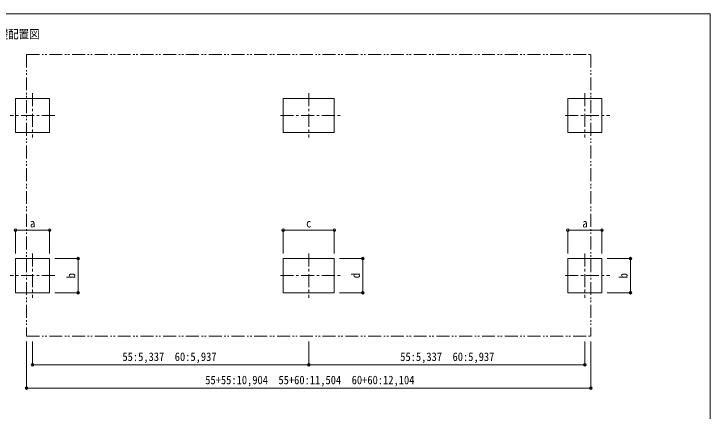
# Model space of a CAD drawing. Units: millimetres at full size, sheet at 1:50; details may follow other scales. Extents: x -14053 to 14053, y -9700 to 9700.
# Drawn here: x -105 to 13347, y 2015 to 9700 of the extents above; entities that cross this region are included whole.
import ezdxf
from ezdxf.enums import TextEntityAlignment as Align

# ---------------------------------------------------------------- set-up
doc = ezdxf.new("R2010")
doc.units = ezdxf.units.MM
doc.header["$LTSCALE"] = 50
doc.header["$PDMODE"] = 32
doc.header["$PDSIZE"] = 50
doc.linetypes.add('CHAIN1', pattern=[8, 5, -1, 1, -1])
doc.linetypes.add('DOUBLE_CHAIN1', pattern=[8.8, 5, -1, 0.6, -0.6, 0.6, -1])
doc.layers.add('1-7', color=7, linetype='Continuous')
for name, color, linetype, lineweight in [('1-8', 6, 'Continuous', 9), ('1-A', 4, 'Continuous', 9), ('F-0', 7, 'Continuous', 9)]:
    doc.layers.add(name, color=color, linetype=linetype, lineweight=lineweight)
doc.styles.add('ＭＳ ゴシック', font='')
doc.styles.get('ＭＳ ゴシック').set_extended_font_data('MS Gothic')

msp = doc.modelspace()

# ---------------------------------------------------------------- linework, layer by layer
at = {"layer": '1-8'}
for p, q in [((-74.84, 5514.45), (-74.84, 5064.45)), ((5096.18, 5514.45), (5096.18, 5064.45)), ((10598.16, 5514.45), (10598.16, 5064.45)), ((1134.16, 4965.45), (684.16, 4965.45)), ((1134.16, 4965.45), (1134.16, 4305.4)), ((6635.18, 4965.45), (6185.18, 4965.45)), ((6635.18, 4965.45), (6635.18, 4305.4)), ((11807.16, 4965.45), (11357.16, 4965.45)), ((11807.16, 4965.45), (11807.16, 4305.4)), ((1134.16, 4305.4), (684.16, 4305.4)), ((6635.18, 4305.4), (6185.18, 4305.4)), ((11807.16, 4305.4), (11357.16, 4305.4)), ((139.66, 2460.3), (139.66, 3359.94)), ((255.16, 2909.94), (255.16, 3359.94)), ((10928.16, 2909.94), (10928.16, 3359.94)), ((11043.66, 2460.3), (11043.66, 3359.94)), ((5591.16, 2909.94), (10928.16, 2909.94)), ((139.66, 2460.3), (11043.66, 2460.3))]:
    msp.add_line(p, q, dxfattribs=at)
for points in [[(-74.84, 5514.45), (585.16, 5514.45), (585.16, 5064.45)], [(5096.18, 5514.45), (6086.18, 5514.45), (6086.18, 5064.45)], [(10598.16, 5514.45), (11258.16, 5514.45), (11258.16, 5064.45)], [(255.16, 2909.94), (5591.16, 2909.94), (5591.16, 3359.94)]]:
    msp.add_lwpolyline(points, dxfattribs=at)
for p in [(-74.84, 5514.45), (585.16, 5514.45), (5096.18, 5514.45), (6086.18, 5514.45), (10598.16, 5514.45), (11258.16, 5514.45), (1134.16, 4965.45), (6635.18, 4965.45), (11807.16, 4965.45), (1134.16, 4305.4), (6635.18, 4305.4), (11807.16, 4305.4), (255.16, 2909.94), (5591.16, 2909.94), (10928.16, 2909.94), (139.66, 2460.3), (11043.66, 2460.3)]:
    msp.add_point(p, dxfattribs=at)
at = {"layer": '1-A', "color": 7, "linetype": 'DOUBLE_CHAIN1'}
for p, q in [((139.66, 8912.43), (139.66, 3462.4)), ((139.66, 8912.43), (11043.66, 8912.43)), ((11043.66, 8912.43), (11043.66, 3462.4)), ((139.66, 3462.4), (11043.66, 3462.4))]:
    msp.add_line(p, q, dxfattribs=at)
at = {"layer": '1-A', "linetype": 'CHAIN1'}
for p, q in [((255.16, 8165.45), (255.16, 7305.4)), ((5591.18, 8165.45), (5591.18, 7305.4)), ((10928.16, 8165.45), (10928.16, 7305.4)), ((685.16, 7735.4), (-174.84, 7735.4)), ((5046.18, 7735.4), (6236.18, 7735.4)), ((10548.16, 7735.4), (11408.16, 7735.4)), ((255.16, 5065.45), (255.16, 4205.4)), ((5591.18, 5065.45), (5591.18, 4205.4)), ((10928.16, 5065.45), (10928.16, 4205.4)), ((685.16, 4635.4), (-174.84, 4635.4)), ((5046.18, 4635.4), (6236.18, 4635.4)), ((10548.16, 4635.4), (11408.16, 4635.4))]:
    msp.add_line(p, q, dxfattribs=at)
at = {"layer": '1-A'}
for p, q in [((-74.84, 8065.45), (-74.84, 7405.4)), ((585.16, 8065.45), (-74.84, 8065.45)), ((585.16, 7405.4), (585.16, 8065.45)), ((5096.18, 8065.45), (6086.18, 8065.45)), ((5096.18, 7405.4), (5096.18, 8065.45)), ((6086.18, 8065.45), (6086.18, 7405.4)), ((10598.16, 8065.45), (11258.16, 8065.45)), ((10598.16, 7405.4), (10598.16, 8065.45)), ((11258.16, 8065.45), (11258.16, 7405.4)), ((-74.84, 7405.4), (585.16, 7405.4)), ((6086.18, 7405.4), (5096.18, 7405.4)), ((11258.16, 7405.4), (10598.16, 7405.4)), ((-74.84, 4965.45), (-74.84, 4305.4)), ((585.16, 4965.45), (-74.84, 4965.45)), ((585.16, 4305.4), (585.16, 4965.45)), ((5096.18, 4965.45), (6086.18, 4965.45)), ((5096.18, 4305.4), (5096.18, 4965.45)), ((6086.18, 4965.45), (6086.18, 4305.4)), ((10598.16, 4965.45), (11258.16, 4965.45)), ((10598.16, 4305.4), (10598.16, 4965.45)), ((11258.16, 4965.45), (11258.16, 4305.4)), ((-74.84, 4305.4), (585.16, 4305.4)), ((6086.18, 4305.4), (5096.18, 4305.4)), ((11258.16, 4305.4), (10598.16, 4305.4))]:
    msp.add_line(p, q, dxfattribs=at)
at = {"layer": 'F-0', "color": 5, "lineweight": 5}
for p, q in [((-14053.43, 9700), (13346.57, 9700)), ((13346.57, 9700), (13346.57, -9700))]:
    msp.add_line(p, q, dxfattribs=at)

# ---------------------------------------------------------------- texts
at = {"layer": '1-7', "style": 'ＭＳ ゴシック', "width": 0.9}
msp.add_text('■基礎配置図', height=165, dxfattribs=at).set_placement((-825.38, 9175.19), align=Align.BOTTOM_LEFT)
at = {"layer": '1-8', "color": 7, "style": 'ＭＳ ゴシック', "width": 0.9}
for s, p in [('a', (205.16, 5519.45)), ('c', (5541.18, 5519.45)), ('a', (10878.16, 5519.45)), ('55:5,337\u300060:5,937', (1991.66, 2934.94)), ('55:5,337\u300060:5,937', (7359.66, 2934.94)), ('55+55:10,904\u300055+60:11,504\u300060+60:12,104', (3591.66, 2485.3))]:
    msp.add_text(s, height=165, dxfattribs=at).set_placement(p, align=Align.BOTTOM_LEFT)
for s, p in [('b', (1129.16, 4585.43)), ('d', (6630.18, 4585.43)), ('b', (11802.16, 4585.43))]:
    msp.add_text(s, height=165, rotation=90, dxfattribs=at).set_placement(p, align=Align.BOTTOM_LEFT)

doc.saveas('drawing.dxf')
